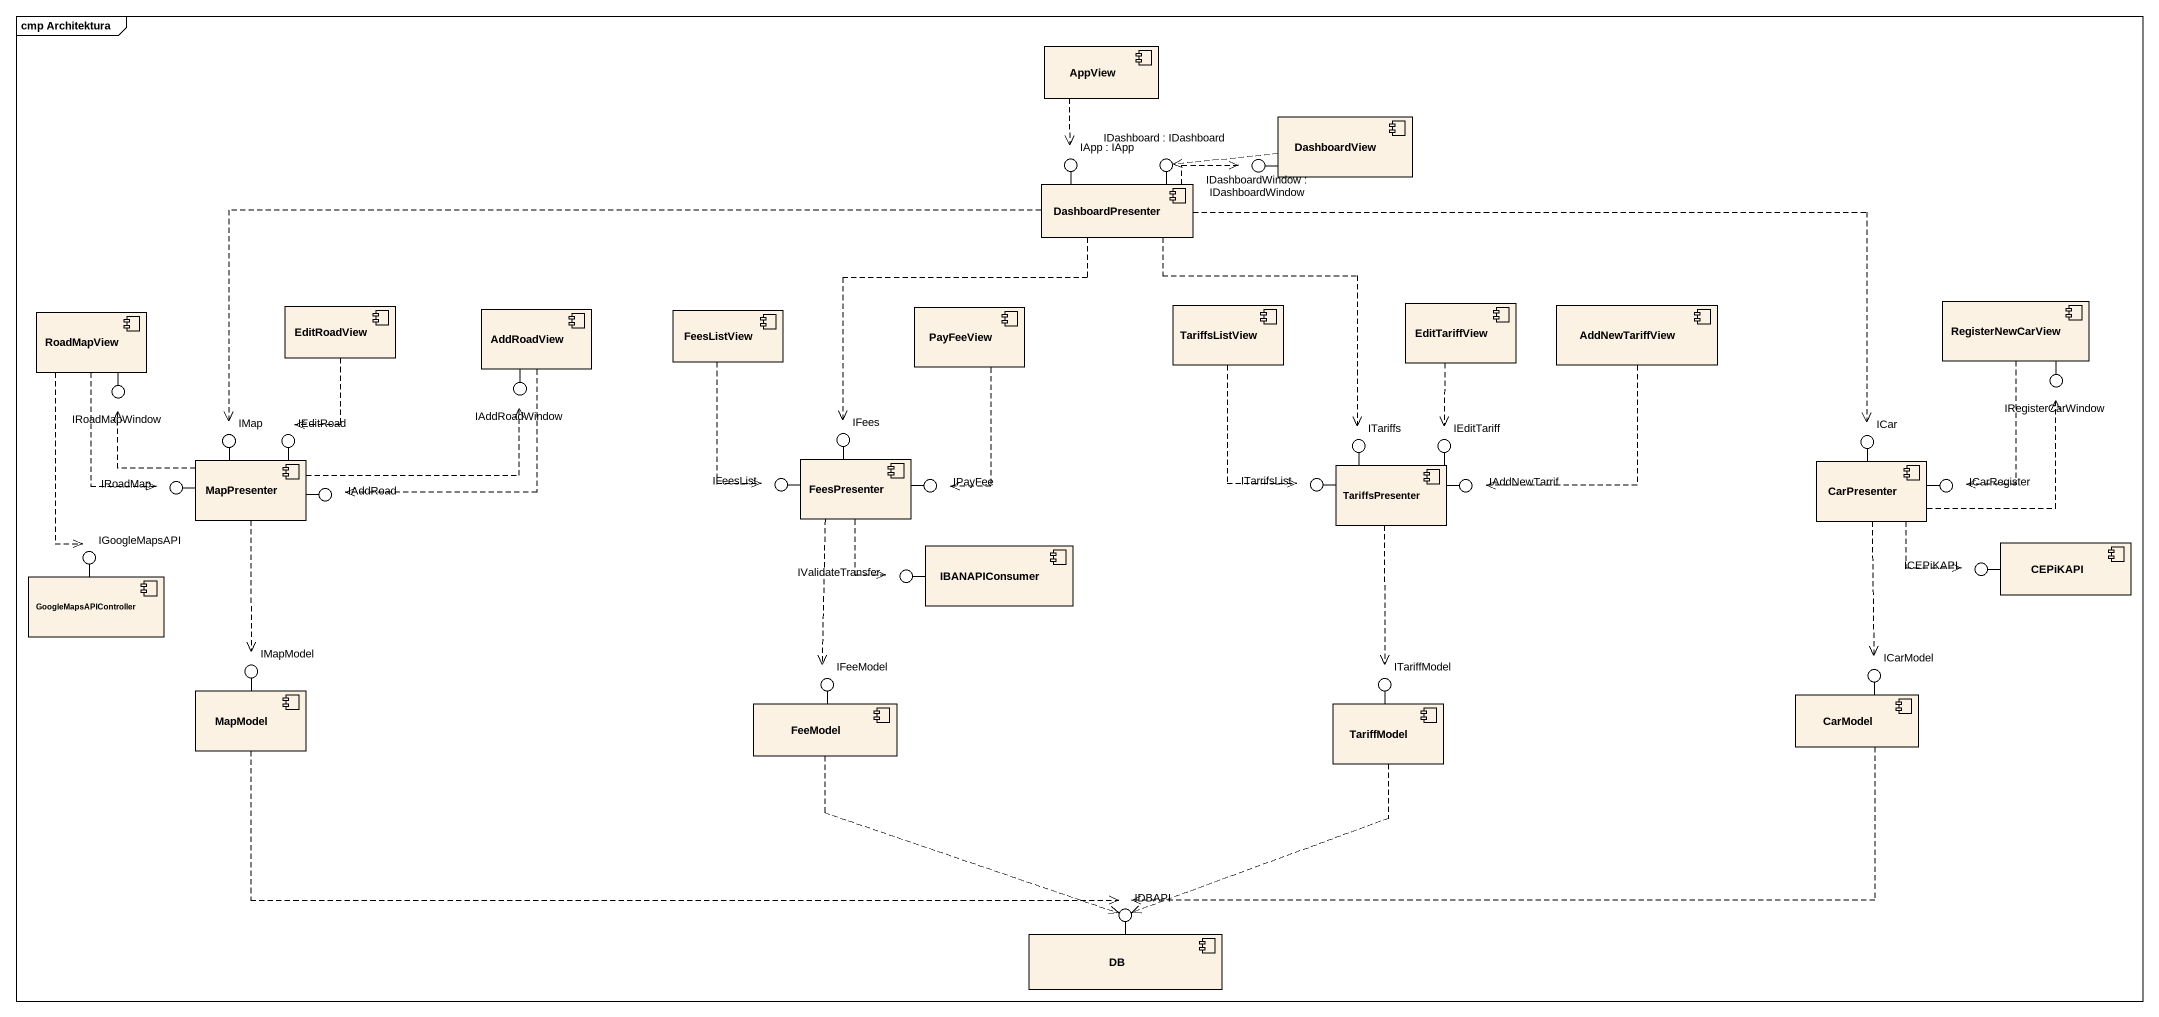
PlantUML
@startuml
mainframe cmp Architektura
component AppView
component DashboardView
() "IApp : IApp" as IApp
() "IDashboard : IDashboard" as IDashboard
() "IDashboardWindow : IDashboardWindow" as IDashboardWindow
component DashboardPresenter
component EditRoadView
component AddRoadView
component FeesListView
component PayFeeView
component TariffsListView
component EditTariffView
component AddNewTariffView
component RegisterNewCarView
component RoadMapView
() IRoadMapWindow
() IAddRoadWindow
() IRegisterCarWindow
() IMap
() IEditRoad
() IFees
() ITariffs
() IEditTariff
() ICar
() IRoadMap
component MapPresenter
() IAddRoad
() IFeesList
component FeesPresenter
() IPayFee
() ITarrifsList
component TariffsPresenter
() IAddNewTarrif
component CarPresenter
() ICarRegister
() IGoogleMapsAPI
component GoogleMapsAPIController
() IValidateTransfer
component IBANAPIConsumer
() ICEPiKAPI
component CEPiKAPI
() IMapModel
() IFeeModel
() ITariffModel
() ICarModel
component MapModel
component FeeModel
component TariffModel
component CarModel
() IDBAPI
component DB
DashboardPresenter -up- IApp
DashboardPresenter -up- IDashboard
DashboardView -left- IDashboardWindow
RoadMapView -- IRoadMapWindow
AddRoadView -- IAddRoadWindow
RegisterNewCarView -- IRegisterCarWindow
MapPresenter -up- IMap
MapPresenter -up- IEditRoad
FeesPresenter -up- IFees
TariffsPresenter -up- ITariffs
TariffsPresenter -up- IEditTariff
CarPresenter -up- ICar
MapPresenter -left- IRoadMap
MapPresenter -right- IAddRoad
FeesPresenter -left- IFeesList
FeesPresenter -right- IPayFee
TariffsPresenter -left- ITarrifsList
TariffsPresenter -right- IAddNewTarrif
CarPresenter -right- ICarRegister
GoogleMapsAPIController -up- IGoogleMapsAPI
IBANAPIConsumer -left- IValidateTransfer
CEPiKAPI -left- ICEPiKAPI
MapModel -up- IMapModel
FeeModel -up- IFeeModel
TariffModel -up- ITariffModel
CarModel -up- ICarModel
DB -up- IDBAPI
AppView ..> IApp
DashboardView .left.> IDashboard
DashboardPresenter .right.> IDashboardWindow
DashboardPresenter .left.> IMap
DashboardPresenter ..> IFees
DashboardPresenter ..> ITariffs
DashboardPresenter .right.> ICar
EditRoadView ..> IEditRoad
AddRoadView ..> IAddRoad
FeesListView ..> IFeesList
PayFeeView ..> IPayFee
TariffsListView ..> ITarrifsList
EditTariffView ..> IEditTariff
AddNewTariffView ..> IAddNewTarrif
RegisterNewCarView ..> ICarRegister
RoadMapView ..> IRoadMap
RoadMapView ..> IGoogleMapsAPI
MapPresenter .up.> IRoadMapWindow
MapPresenter .right.> IAddRoadWindow
MapPresenter ..> IMapModel
FeesPresenter ..> IValidateTransfer
FeesPresenter ..> IFeeModel
TariffsPresenter ..> ITariffModel
CarPresenter .right.> IRegisterCarWindow
CarPresenter ..> ICEPiKAPI
CarPresenter ..> ICarModel
MapModel .right.> IDBAPI
FeeModel ..> IDBAPI
TariffModel ..> IDBAPI
CarModel .left.> IDBAPI
@enduml
